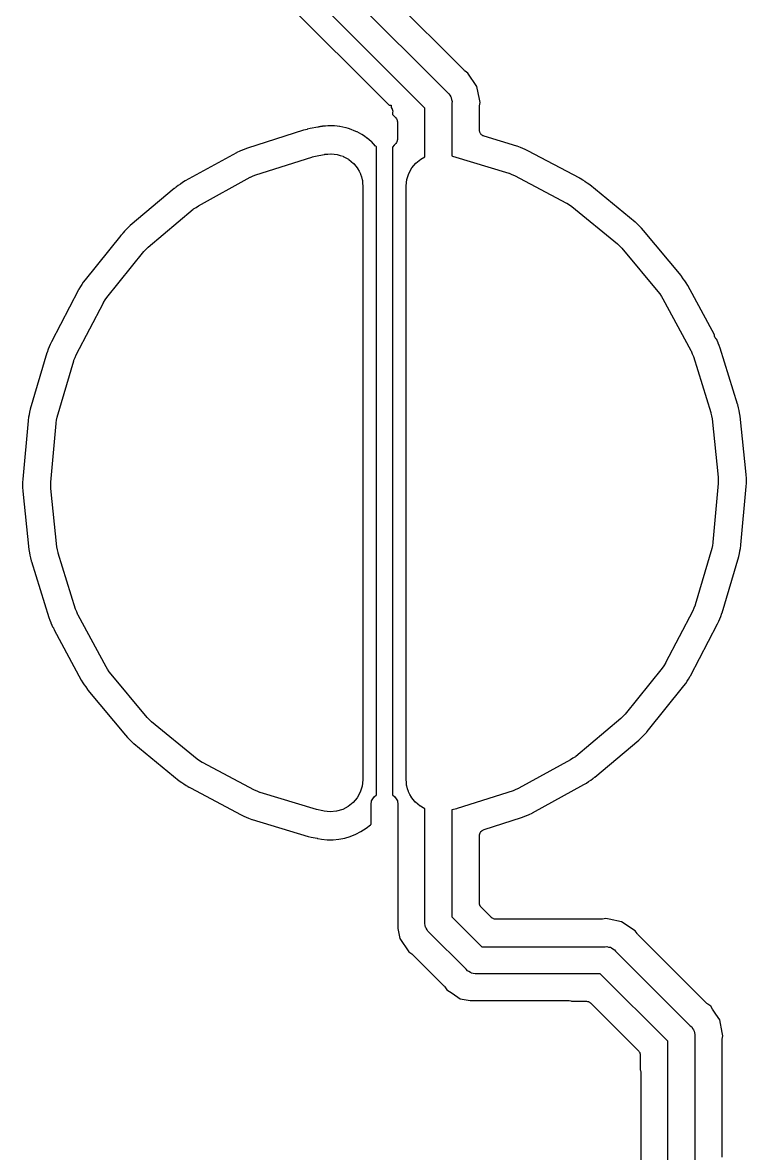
# Model space of a CAD drawing. Extents: x 40 to 174, y -137 to -40.
# Drawn here: x 90.39 to 103.81, y -81.48 to -60.52 of the extents above; entities that cross this region are included whole.
import ezdxf

# ---------------------------------------------------------------- set-up
doc = ezdxf.new("R2010")
doc.units = 0
doc.header["$MEASUREMENT"] = 0
doc.layers.add('BLACK', color=7, linetype='CONTINUOUS')

msp = doc.modelspace()

# ---------------------------------------------------------------- linework, layer by layer
at = {"layer": 'BLACK', "linetype": 'CONTINUOUS'}
for p, q in [((98.5744, -61.4024), (96.0976, -58.9256)), ((95.6845, -59.2309), (98.2691, -61.8155)), ((97.85, -62.1036), (95.3964, -59.65)), ((95.2357, -60.0986), (97.1871, -62.05)), ((98.5846, -61.4095), (98.5744, -61.4024)), ((98.5936, -61.4182), (98.5846, -61.4095)), ((98.6465, -61.4535), (98.5936, -61.4182)), ((98.814, -61.7042), (98.6465, -61.4535)), ((98.2691, -61.8155), (98.2945, -61.8368)), ((98.2945, -61.8368), (98.311, -61.8655)), ((98.8604, -61.9376), (98.814, -61.7042)), ((97.1871, -62.05), (97.225, -62.05)), ((97.225, -62.05), (97.225, -62.0915)), ((98.311, -61.8655), (98.3301, -61.8927)), ((98.3301, -61.8927), (98.333, -61.9035)), ((98.333, -61.9035), (98.3385, -61.9132)), ((98.3385, -61.9132), (98.3443, -61.9458)), ((98.3443, -61.9458), (98.3529, -61.9779)), ((98.3529, -61.9779), (98.35, -62.0109)), ((98.35, -62.0109), (98.35, -62.9901)), ((98.8728, -62), (98.8604, -61.9376)), ((98.8604, -61.9376), (98.8604, -61.9376)), ((98.8604, -62.0624), (98.8728, -62)), ((97.225, -62.0915), (97.2266, -62.0943)), ((97.2266, -62.0943), (97.238, -62.1106)), ((97.238, -62.1106), (97.2398, -62.1171)), ((97.2398, -62.1171), (97.2431, -62.1229)), ((97.2431, -62.1229), (97.2466, -62.1425)), ((97.2466, -62.1425), (97.2517, -62.1617)), ((97.2517, -62.1617), (97.25, -62.1815)), ((97.25, -62.1815), (97.25, -62.222)), ((97.25, -62.222), (97.3048, -62.2768)), ((97.85, -63.0069), (97.85, -62.1036)), ((98.858, -62.0872), (98.8602, -62.0749)), ((98.858, -62.5045), (98.858, -62.0872)), ((98.8602, -62.0749), (98.8604, -62.0624)), ((95.866, -62.4541), (95.7236, -62.4822)), ((95.8689, -62.4546), (95.866, -62.4541)), ((95.8799, -62.4525), (95.8689, -62.4546)), ((95.8911, -62.4523), (95.8799, -62.4525)), ((95.8914, -62.4523), (95.8911, -62.4523)), ((95.9017, -62.4484), (95.8914, -62.4523)), ((95.9122, -62.4464), (95.9017, -62.4484)), ((95.9125, -62.4463), (95.9122, -62.4464)), ((95.9122, -62.4464), (95.9122, -62.4464)), ((95.9126, -62.4463), (95.9125, -62.4463)), ((95.9459, -62.4417), (95.9126, -62.4463)), ((95.9461, -62.4417), (95.9459, -62.4417)), ((95.9462, -62.4417), (95.9461, -62.4417)), ((95.9523, -62.4408), (95.9462, -62.4417)), ((96.0026, -62.4367), (95.9523, -62.4408)), ((96.003, -62.4365), (96.0026, -62.4367)), ((96.0035, -62.4366), (96.003, -62.4365)), ((96.0508, -62.4323), (96.0035, -62.4366)), ((96.0521, -62.4323), (96.0508, -62.4323)), ((96.0536, -62.432), (96.0521, -62.4323)), ((96.0554, -62.4319), (96.0536, -62.432)), ((96.1115, -62.4327), (96.0554, -62.4319)), ((96.112, -62.4326), (96.1115, -62.4327)), ((96.1125, -62.4327), (96.112, -62.4326)), ((96.1689, -62.4331), (96.1125, -62.4327)), ((96.1706, -62.4333), (96.1689, -62.4331)), ((96.1722, -62.4336), (96.1706, -62.4333)), ((96.1734, -62.4336), (96.1722, -62.4336)), ((96.2206, -62.4389), (96.1734, -62.4336)), ((96.2211, -62.4389), (96.2206, -62.4389)), ((96.2216, -62.439), (96.2211, -62.4389)), ((96.2689, -62.444), (96.2216, -62.439)), ((96.2701, -62.4443), (96.2689, -62.444)), ((96.2716, -62.4443), (96.2701, -62.4443)), ((96.2734, -62.4445), (96.2716, -62.4443)), ((96.3287, -62.4563), (96.2734, -62.4445)), ((96.3292, -62.4563), (96.3287, -62.4563)), ((96.3296, -62.4565), (96.3292, -62.4563)), ((96.3845, -62.4678), (96.3296, -62.4565)), ((96.3863, -62.4683), (96.3845, -62.4678)), ((96.3877, -62.4689), (96.3863, -62.4683)), ((96.3889, -62.4691), (96.3877, -62.4689)), ((96.4341, -62.4835), (96.3889, -62.4691)), ((97.3048, -62.2768), (97.308, -62.2814)), ((97.308, -62.2814), (97.3123, -62.2849)), ((97.3123, -62.2849), (97.3206, -62.2993)), ((97.3206, -62.2993), (97.3301, -62.3129)), ((97.3301, -62.3129), (97.3315, -62.3183)), ((97.3315, -62.3183), (97.3343, -62.3231)), ((97.3343, -62.3231), (97.3372, -62.3395)), ((97.3372, -62.3395), (97.3415, -62.3555)), ((97.3415, -62.3555), (97.341, -62.3611)), ((97.341, -62.3611), (97.342, -62.3666)), ((97.342, -62.3666), (97.342, -62.675)), ((95.5982, -62.5142), (94.5614, -62.8432)), ((95.6022, -62.5129), (95.5982, -62.5142)), ((95.6067, -62.5115), (95.6022, -62.5129)), ((95.6654, -62.4967), (95.6067, -62.5115)), ((95.6655, -62.4966), (95.6654, -62.4967)), ((95.6682, -62.496), (95.6655, -62.4966)), ((95.6684, -62.4959), (95.6682, -62.496)), ((95.6687, -62.4959), (95.6684, -62.4959)), ((95.7236, -62.4822), (95.6687, -62.4959)), ((96.4346, -62.4836), (96.4341, -62.4835)), ((96.4351, -62.4838), (96.4346, -62.4836)), ((96.4805, -62.4979), (96.4351, -62.4838)), ((96.4816, -62.4984), (96.4805, -62.4979)), ((96.4832, -62.4987), (96.4816, -62.4984)), ((96.4849, -62.4992), (96.4832, -62.4987)), ((96.5366, -62.5215), (96.4849, -62.4992)), ((96.5371, -62.5216), (96.5366, -62.5215)), ((96.5375, -62.5219), (96.5371, -62.5216)), ((96.5893, -62.5436), (96.5375, -62.5219)), ((96.5909, -62.5445), (96.5893, -62.5436)), ((96.5922, -62.5454), (96.5909, -62.5445)), ((96.5933, -62.5458), (96.5922, -62.5454)), ((96.635, -62.5688), (96.5933, -62.5458)), ((96.6355, -62.569), (96.635, -62.5688)), ((96.6359, -62.5693), (96.6355, -62.569)), ((96.6776, -62.5918), (96.6359, -62.5693)), ((96.6785, -62.5925), (96.6776, -62.5918)), ((96.6799, -62.5931), (96.6785, -62.5925)), ((96.6816, -62.594), (96.6799, -62.5931)), ((96.7279, -62.6258), (96.6816, -62.594)), ((96.7284, -62.626), (96.7279, -62.6258)), ((96.7287, -62.6263), (96.7284, -62.626)), ((96.7755, -62.6579), (96.7287, -62.6263)), ((96.777, -62.6591), (96.7755, -62.6579)), ((96.778, -62.6601), (96.777, -62.6591)), ((96.779, -62.6608), (96.778, -62.6601)), ((96.8153, -62.6913), (96.779, -62.6608)), ((97.342, -62.675), (97.3409, -62.6812)), ((98.8605, -62.5189), (98.858, -62.5045)), ((98.8614, -62.5335), (98.8605, -62.5189)), ((98.8643, -62.5405), (98.8614, -62.5335)), ((98.8657, -62.548), (98.8643, -62.5405)), ((98.873, -62.5606), (98.8657, -62.548)), ((98.8787, -62.5741), (98.873, -62.5606)), ((98.8839, -62.5796), (98.8787, -62.5741)), ((98.8877, -62.5862), (98.8839, -62.5796)), ((98.8989, -62.5956), (98.8877, -62.5862)), ((98.9089, -62.6062), (98.8989, -62.5956)), ((98.9157, -62.6097), (98.9089, -62.6062)), ((98.9215, -62.6145), (98.9157, -62.6097)), ((98.9352, -62.6195), (98.9215, -62.6145)), ((98.9483, -62.6261), (98.9352, -62.6195)), ((99.5535, -62.8088), (98.9483, -62.6261)), ((94.4634, -62.8821), (94.4203, -62.8999)), ((94.4642, -62.8817), (94.4634, -62.8821)), ((94.4651, -62.8814), (94.4642, -62.8817)), ((94.508, -62.8631), (94.4651, -62.8814)), ((94.5614, -62.8432), (94.508, -62.8631)), ((96.8157, -62.6915), (96.8153, -62.6913)), ((96.816, -62.6919), (96.8157, -62.6915)), ((96.8527, -62.7223), (96.816, -62.6919)), ((96.8535, -62.723), (96.8527, -62.7223)), ((96.8546, -62.7238), (96.8535, -62.723)), ((96.8561, -62.7251), (96.8546, -62.7238)), ((96.8953, -62.7652), (96.8561, -62.7251)), ((96.8957, -62.7655), (96.8953, -62.7652)), ((96.896, -62.7659), (96.8957, -62.7655)), ((96.9359, -62.8061), (96.896, -62.7659)), ((96.9372, -62.8076), (96.9359, -62.8061)), ((96.938, -62.8088), (96.9372, -62.8076)), ((96.9388, -62.8096), (96.938, -62.8088)), ((96.95, -62.8236), (96.9388, -62.8096)), ((96.95, -69.0631), (96.95, -62.8236)), ((97.2775, -62.7915), (97.25, -62.8244)), ((97.25, -62.8244), (97.25, -74.8344)), ((97.3039, -62.7658), (97.2775, -62.7915)), ((97.3075, -62.7607), (97.3039, -62.7658)), ((97.3123, -62.7567), (97.3075, -62.7607)), ((97.3203, -62.7428), (97.3123, -62.7567)), ((97.3295, -62.7299), (97.3203, -62.7428)), ((97.3312, -62.7239), (97.3295, -62.7299)), ((97.3343, -62.7185), (97.3312, -62.7239)), ((97.3371, -62.7028), (97.3343, -62.7185)), ((97.3414, -62.6874), (97.3371, -62.7028)), ((97.3409, -62.6812), (97.3414, -62.6874)), ((99.5572, -62.8099), (99.5535, -62.8088)), ((99.5618, -62.8113), (99.5572, -62.8099)), ((99.6192, -62.8325), (99.5618, -62.8113)), ((99.6621, -62.8508), (99.6192, -62.8325)), ((99.663, -62.851), (99.6621, -62.8508)), ((99.6637, -62.8515), (99.663, -62.851)), ((99.7069, -62.8693), (99.6637, -62.8515)), ((99.7585, -62.8936), (99.7069, -62.8693)), ((94.3574, -62.9303), (93.4042, -63.4544)), ((94.3609, -62.9284), (94.3574, -62.9303)), ((94.3651, -62.9261), (94.3609, -62.9284)), ((94.4203, -62.8999), (94.3651, -62.9261)), ((94.7159, -63.3402), (95.7558, -63.0102)), ((95.7558, -63.0102), (95.7638, -63.0077)), ((95.7638, -63.0077), (95.7929, -63.002)), ((95.7929, -63.002), (95.8212, -62.9934)), ((95.8212, -62.9934), (95.9839, -62.9613)), ((95.9839, -62.9613), (95.9874, -62.9607)), ((95.9874, -62.9607), (95.9876, -62.9606)), ((95.9876, -62.9606), (95.9877, -62.9606)), ((95.9877, -62.9606), (95.9922, -62.9598)), ((95.9922, -62.9598), (96.0483, -62.9551)), ((96.0483, -62.9551), (96.1042, -62.95)), ((96.1042, -62.95), (96.1065, -62.9503)), ((96.1065, -62.9503), (96.1088, -62.9501)), ((96.1088, -62.9501), (96.1648, -62.9564)), ((96.1648, -62.9564), (96.2206, -62.9623)), ((96.2206, -62.9623), (96.2229, -62.9629)), ((96.2229, -62.9629), (96.2252, -62.9632)), ((96.2252, -62.9632), (96.2788, -62.9803)), ((96.2788, -62.9803), (96.3325, -62.9969)), ((96.3325, -62.9969), (96.3346, -62.998)), ((96.3346, -62.998), (96.3368, -62.9987)), ((96.3368, -62.9987), (96.386, -63.0258)), ((96.386, -63.0258), (96.4355, -63.0526)), ((96.4355, -63.0526), (96.4373, -63.0541)), ((96.4373, -63.0541), (96.4394, -63.0552)), ((96.4394, -63.0552), (96.4824, -63.0913)), ((96.4824, -63.0913), (96.5257, -63.1272)), ((97.6802, -63.1213), (97.7715, -63.0479)), ((97.7715, -63.0479), (97.85, -63.0069)), ((98.35, -62.9901), (98.3587, -62.9918)), ((98.3587, -62.9918), (99.4032, -63.307)), ((100.719, -63.4042), (99.7585, -62.8936)), ((96.5257, -63.1272), (96.5272, -63.129)), ((96.5272, -63.129), (96.529, -63.1305)), ((96.529, -63.1305), (96.5642, -63.1743)), ((96.5642, -63.1743), (96.5998, -63.218)), ((96.5998, -63.218), (96.6009, -63.22)), ((96.6009, -63.22), (96.6023, -63.2219)), ((96.6023, -63.2219), (96.6283, -63.2716)), ((96.6283, -63.2716), (96.6547, -63.3214)), ((97.5485, -63.3136), (97.6049, -63.211)), ((97.6049, -63.211), (97.6802, -63.1213)), ((99.4032, -63.307), (99.4112, -63.3095)), ((99.4112, -63.3095), (99.4612, -63.331)), ((93.3156, -63.5117), (93.2768, -63.5375)), ((93.3163, -63.5111), (93.3156, -63.5117)), ((93.3171, -63.5107), (93.3163, -63.5111)), ((93.3556, -63.4843), (93.3171, -63.5107)), ((93.4042, -63.4544), (93.3556, -63.4843)), ((93.6523, -63.912), (94.6083, -63.3863)), ((94.6083, -63.3863), (94.6156, -63.3823)), ((94.6156, -63.3823), (94.6659, -63.3616)), ((94.6659, -63.3616), (94.7159, -63.3402)), ((96.6547, -63.3214), (96.6554, -63.3236)), ((96.6554, -63.3236), (96.6565, -63.3257)), ((96.6565, -63.3257), (96.6723, -63.3795)), ((96.6723, -63.3795), (96.6886, -63.4335)), ((96.6886, -63.4335), (96.6888, -63.4358)), ((96.6888, -63.4358), (96.6895, -63.438)), ((96.6895, -63.438), (96.6945, -63.4939)), ((96.6945, -63.4939), (96.7, -63.55)), ((97.5001, -63.5416), (97.5131, -63.4253)), ((97.5131, -63.4253), (97.5485, -63.3136)), ((99.4612, -63.331), (99.5114, -63.3517)), ((99.5114, -63.3517), (100.475, -63.8638)), ((100.722, -63.406), (100.719, -63.4042)), ((100.727, -63.4083), (100.722, -63.406)), ((100.779, -63.4402), (100.727, -63.4083)), ((100.817, -63.4665), (100.779, -63.4402)), ((100.818, -63.4669), (100.817, -63.4665)), ((100.819, -63.4675), (100.818, -63.4669)), ((100.858, -63.4933), (100.819, -63.4675)), ((100.904, -63.5272), (100.858, -63.4933)), ((93.2017, -63.5958), (92.3877, -64.2789)), ((93.2049, -63.5946), (93.2017, -63.5958)), ((93.2129, -63.5879), (93.2049, -63.5946)), ((93.2219, -63.5828), (93.2129, -63.5879)), ((93.2254, -63.58), (93.2219, -63.5828)), ((93.2328, -63.5714), (93.2254, -63.58)), ((93.2416, -63.5641), (93.2328, -63.5714)), ((93.242, -63.5634), (93.2416, -63.5641)), ((93.2768, -63.5375), (93.242, -63.5634)), ((96.7, -63.55), (96.7, -74.55)), ((97.5, -63.55), (97.5001, -63.5416)), ((97.5, -74.55), (97.5, -63.55)), ((101.747, -64.2146), (100.904, -63.5272)), ((93.6074, -63.9427), (93.6523, -63.912)), ((100.475, -63.8638), (100.482, -63.8678)), ((100.482, -63.8678), (100.527, -63.8985)), ((100.527, -63.8985), (100.572, -63.9286)), ((100.572, -63.9286), (101.418, -64.618)), ((92.7199, -64.6795), (93.5556, -63.9782)), ((93.5556, -63.9781), (93.5621, -63.9728)), ((93.5556, -63.9782), (93.5556, -63.9781)), ((93.5556, -63.9781), (93.5556, -63.9781)), ((93.5621, -63.9728), (93.6074, -63.9427)), ((92.3119, -64.3523), (92.2789, -64.3851)), ((92.3125, -64.3515), (92.3119, -64.3523)), ((92.3132, -64.351), (92.3125, -64.3515)), ((92.3459, -64.3176), (92.3132, -64.351)), ((92.3877, -64.2789), (92.3459, -64.3176)), ((101.75, -64.2173), (101.747, -64.2146)), ((101.753, -64.2202), (101.75, -64.2173)), ((101.798, -64.2616), (101.753, -64.2202)), ((101.831, -64.2949), (101.798, -64.2616)), ((101.832, -64.2954), (101.831, -64.2949)), ((101.832, -64.2962), (101.832, -64.2954)), ((101.865, -64.329), (101.832, -64.2962)), ((101.904, -64.3712), (101.865, -64.329)), ((92.2115, -64.463), (91.5508, -65.285)), ((92.2132, -64.4615), (92.2115, -64.463)), ((92.2214, -64.4565), (92.2132, -64.4615)), ((92.2293, -64.4467), (92.2214, -64.4565)), ((92.2386, -64.4381), (92.2293, -64.4467)), ((92.2413, -64.4346), (92.2386, -64.4381)), ((92.2454, -64.4266), (92.2413, -64.4346)), ((92.2475, -64.4241), (92.2454, -64.4266)), ((92.2512, -64.4194), (92.2475, -64.4241)), ((92.2534, -64.4132), (92.2512, -64.4194)), ((92.2789, -64.3851), (92.2534, -64.4132)), ((102.597, -65.2092), (101.904, -64.3712)), ((91.9545, -65.6135), (92.638, -64.7632)), ((92.638, -64.7632), (92.6433, -64.7567)), ((92.638, -64.7632), (92.638, -64.7632)), ((92.638, -64.7632), (92.638, -64.7632)), ((92.6433, -64.7567), (92.6819, -64.7183)), ((92.6819, -64.7183), (92.7199, -64.6795)), ((101.418, -64.618), (101.424, -64.6234)), ((101.424, -64.6234), (101.462, -64.6623)), ((101.462, -64.6623), (101.501, -64.7006)), ((101.501, -64.7006), (102.196, -65.5411)), ((91.4907, -65.3717), (91.4646, -65.4104)), ((91.4911, -65.3709), (91.4907, -65.3717)), ((91.4917, -65.3703), (91.4911, -65.3709)), ((91.5172, -65.3312), (91.4917, -65.3703)), ((91.5508, -65.285), (91.5172, -65.3312)), ((102.6, -65.2122), (102.597, -65.2092)), ((102.603, -65.216), (102.6, -65.2122)), ((102.639, -65.2654), (102.603, -65.216)), ((102.665, -65.3044), (102.639, -65.2654)), ((102.665, -65.305), (102.665, -65.3044)), ((102.666, -65.3058), (102.665, -65.305)), ((102.692, -65.3446), (102.666, -65.3058)), ((102.721, -65.3934), (102.692, -65.3446)), ((103.214, -66.3046), (102.721, -65.3934)), ((91.4291, -65.4704), (90.9252, -66.4346)), ((91.431, -65.4669), (91.4291, -65.4704)), ((91.4291, -65.4704), (91.4291, -65.4704)), ((91.4331, -65.4628), (91.431, -65.4669)), ((91.4646, -65.4104), (91.4331, -65.4628)), ((91.9247, -65.659), (91.9545, -65.6135)), ((102.196, -65.5411), (102.202, -65.5476)), ((102.202, -65.5476), (102.232, -65.5932)), ((102.232, -65.5932), (102.262, -65.6382)), ((91.385, -66.6784), (91.8903, -65.7115)), ((91.8903, -65.7115), (91.8943, -65.7041)), ((91.8943, -65.7041), (91.9247, -65.659)), ((102.262, -65.6382), (102.781, -66.5979)), ((90.9252, -66.4346), (90.9012, -66.4863)), ((103.214, -66.3079), (103.214, -66.3046)), ((103.218, -66.3215), (103.214, -66.3079)), ((103.22, -66.3355), (103.218, -66.3215)), ((103.221, -66.3385), (103.22, -66.3355)), ((103.221, -66.3387), (103.221, -66.3385)), ((103.224, -66.343), (103.221, -66.3387)), ((103.226, -66.3504), (103.224, -66.343)), ((103.228, -66.3543), (103.226, -66.3504)), ((103.236, -66.3655), (103.228, -66.3543)), ((103.242, -66.3776), (103.236, -66.3655)), ((103.248, -66.3833), (103.242, -66.3776)), ((103.253, -66.3902), (103.248, -66.3833)), ((103.26, -66.3948), (103.253, -66.3902)), ((103.269, -66.4134), (103.26, -66.3948)), ((103.286, -66.4565), (103.269, -66.4134)), ((90.8418, -66.6402), (90.5348, -67.6837)), ((90.843, -66.6362), (90.8418, -66.6402)), ((90.8443, -66.6318), (90.843, -66.6362)), ((90.865, -66.5742), (90.8443, -66.6318)), ((90.8831, -66.5313), (90.865, -66.5742)), ((90.8832, -66.5305), (90.8831, -66.5313)), ((90.8837, -66.5297), (90.8832, -66.5305)), ((90.9012, -66.4863), (90.8837, -66.5297)), ((102.781, -66.5979), (102.781, -66.5979)), ((102.781, -66.5979), (102.781, -66.5979)), ((102.781, -66.5979), (102.785, -66.6053)), ((102.785, -66.6053), (102.805, -66.6557)), ((102.805, -66.6557), (102.826, -66.7058)), ((103.287, -66.4573), (103.286, -66.4565)), ((103.287, -66.4582), (103.287, -66.4573)), ((103.305, -66.5012), (103.287, -66.4582)), ((103.324, -66.5548), (103.305, -66.5012)), ((103.646, -67.5937), (103.324, -66.5548)), ((91.0332, -67.8336), (91.3411, -66.787)), ((91.3411, -66.787), (91.3435, -66.7789)), ((91.3435, -66.7789), (91.3646, -66.7288)), ((91.3646, -66.7288), (91.385, -66.6784)), ((102.826, -66.7058), (103.149, -67.748)), ((90.5348, -67.6837), (90.5213, -67.7392)), ((103.647, -67.5978), (103.646, -67.5937)), ((103.649, -67.6024), (103.647, -67.5978)), ((103.663, -67.6617), (103.649, -67.6024)), ((103.672, -67.7074), (103.663, -67.6617)), ((103.672, -67.7083), (103.672, -67.7074)), ((103.672, -67.7092), (103.672, -67.7083)), ((103.682, -67.755), (103.672, -67.7092)), ((90.4929, -67.9018), (90.3944, -68.9849)), ((90.4933, -67.8977), (90.4929, -67.9018)), ((90.4938, -67.8929), (90.4933, -67.8977)), ((90.5029, -67.8324), (90.4938, -67.8929)), ((90.5122, -67.7868), (90.5029, -67.8324)), ((90.5123, -67.7859), (90.5122, -67.7868)), ((90.5126, -67.7851), (90.5123, -67.7859)), ((90.5213, -67.7392), (90.5126, -67.7851)), ((91.012, -67.9403), (91.023, -67.887)), ((91.023, -67.887), (91.0332, -67.8336)), ((103.149, -67.748), (103.151, -67.756)), ((103.151, -67.756), (103.162, -67.8094)), ((103.162, -67.8094), (103.173, -67.8627)), ((103.173, -67.8627), (103.287, -68.9477)), ((103.691, -67.8114), (103.682, -67.755)), ((103.804, -68.8931), (103.691, -67.8114)), ((90.9124, -69.0352), (91.0112, -67.9486)), ((91.0112, -67.9486), (91.012, -67.9403)), ((103.287, -68.9477), (103.288, -68.9561)), ((103.288, -68.9561), (103.287, -69.0105)), ((103.805, -68.8971), (103.804, -68.8931)), ((103.805, -68.9019), (103.805, -68.8971)), ((103.808, -68.963), (103.805, -68.9019)), ((103.808, -69.0096), (103.808, -68.963)), ((90.3944, -68.9849), (90.392, -69.0419)), ((90.392, -69.0419), (90.3924, -69.0886)), ((90.3924, -69.0904), (90.392, -69.137)), ((90.392, -69.137), (90.3948, -69.1981)), ((90.3924, -69.0886), (90.3922, -69.0895)), ((90.3922, -69.0895), (90.3924, -69.0904)), ((90.9128, -69.0895), (90.9124, -69.0352)), ((90.9124, -69.1439), (90.9128, -69.0895)), ((90.9133, -69.1523), (90.9124, -69.1439)), ((91.0274, -70.2373), (90.9133, -69.1523)), ((96.95, -74.8344), (96.95, -69.0631)), ((96.95, -69.0631), (96.95, -69.0631)), ((103.288, -69.0648), (103.189, -70.1514)), ((103.287, -69.0105), (103.288, -69.0648)), ((103.707, -70.1981), (103.806, -69.1151)), ((103.806, -69.1151), (103.808, -69.0581)), ((103.808, -69.0104), (103.808, -69.0096)), ((103.808, -69.0113), (103.808, -69.0104)), ((103.808, -69.0581), (103.808, -69.0113)), ((90.3948, -69.1981), (90.3953, -69.2029)), ((90.3953, -69.2029), (90.3957, -69.2069)), ((90.3957, -69.2069), (90.5095, -70.2886)), ((103.177, -70.213), (103.167, -70.2664)), ((103.188, -70.1597), (103.177, -70.213)), ((103.189, -70.1514), (103.188, -70.1597)), ((103.697, -70.2676), (103.706, -70.2071)), ((103.706, -70.2071), (103.707, -70.2023)), ((103.707, -70.2023), (103.707, -70.1981)), ((90.5095, -70.2886), (90.5182, -70.345)), ((90.5182, -70.345), (90.5276, -70.3909)), ((90.5276, -70.3909), (90.5277, -70.3918)), ((90.5277, -70.3918), (90.528, -70.3926)), ((90.528, -70.3926), (90.5367, -70.4383)), ((91.0383, -70.2906), (91.0274, -70.2373)), ((91.0485, -70.344), (91.0383, -70.2906)), ((91.051, -70.352), (91.0485, -70.344)), ((91.3737, -71.3942), (91.051, -70.352)), ((103.167, -70.2664), (102.859, -71.313)), ((103.358, -71.4598), (103.665, -70.4163)), ((103.665, -70.4163), (103.679, -70.3608)), ((103.679, -70.3608), (103.687, -70.3149)), ((103.687, -70.3149), (103.688, -70.3141)), ((103.688, -70.3132), (103.697, -70.2676)), ((103.688, -70.3141), (103.688, -70.3132)), ((90.5367, -70.4383), (90.5513, -70.4976)), ((90.5513, -70.4976), (90.5526, -70.502)), ((90.5526, -70.502), (90.5539, -70.5063)), ((90.5539, -70.5063), (90.8756, -71.5452)), ((91.3947, -71.4443), (91.3737, -71.3942)), ((91.4151, -71.4947), (91.3947, -71.4443)), ((102.815, -71.4216), (102.31, -72.3885)), ((102.835, -71.3712), (102.815, -71.4216)), ((102.856, -71.3211), (102.835, -71.3712)), ((102.859, -71.313), (102.856, -71.3211)), ((103.335, -71.5258), (103.356, -71.4682)), ((103.356, -71.4682), (103.357, -71.4636)), ((103.357, -71.4636), (103.358, -71.4598)), ((90.8756, -71.5452), (90.8951, -71.5988)), ((90.8951, -71.5988), (90.9132, -71.6419)), ((90.9132, -71.6419), (90.9134, -71.6427)), ((90.9134, -71.6427), (90.9139, -71.6435)), ((90.9139, -71.6435), (90.9313, -71.6866)), ((90.9313, -71.6866), (90.9474, -71.721)), ((91.419, -71.5021), (91.4151, -71.4947)), ((91.938, -72.4618), (91.419, -71.5021)), ((91.419, -71.5021), (91.419, -71.5021)), ((91.419, -71.5021), (91.419, -71.5021)), ((102.771, -72.6293), (103.275, -71.6654)), ((103.275, -71.6654), (103.299, -71.6137)), ((103.299, -71.6137), (103.316, -71.5703)), ((103.316, -71.5703), (103.317, -71.5696)), ((103.317, -71.5687), (103.335, -71.5258)), ((103.317, -71.5696), (103.317, -71.5687)), ((90.9474, -71.721), (90.9523, -71.7254)), ((90.9523, -71.7254), (90.9568, -71.734)), ((90.9568, -71.734), (90.9629, -71.7414)), ((90.9629, -71.7414), (90.9651, -71.7453)), ((90.9651, -71.7453), (90.9691, -71.7567)), ((90.9691, -71.7567), (90.9749, -71.7674)), ((90.9749, -71.7674), (90.9764, -71.7774)), ((90.9764, -71.7774), (90.9766, -71.7781)), ((90.9766, -71.7781), (91.4788, -72.7066)), ((91.9684, -72.5068), (91.938, -72.4618)), ((91.9982, -72.5524), (91.9684, -72.5068)), ((102.246, -72.4865), (101.562, -73.3368)), ((102.275, -72.441), (102.246, -72.4865)), ((102.306, -72.3959), (102.275, -72.441)), ((102.31, -72.3885), (102.306, -72.3959)), ((91.4788, -72.7066), (91.5083, -72.7554)), ((92.0035, -72.5589), (91.9982, -72.5524)), ((92.699, -73.3994), (92.0035, -72.5589)), ((102.683, -72.7688), (102.708, -72.7297)), ((102.708, -72.7297), (102.709, -72.7291)), ((102.709, -72.7283), (102.735, -72.6897)), ((102.709, -72.7291), (102.709, -72.7283)), ((102.735, -72.6897), (102.767, -72.6373)), ((102.767, -72.6373), (102.769, -72.6331)), ((102.769, -72.6331), (102.771, -72.6293)), ((91.5083, -72.7554), (91.5344, -72.7941)), ((91.5344, -72.7941), (91.5348, -72.795)), ((91.5348, -72.795), (91.5354, -72.7956)), ((91.5354, -72.7956), (91.5609, -72.8346)), ((91.5609, -72.8346), (91.5971, -72.884)), ((91.5971, -72.884), (91.6, -72.8875)), ((91.6, -72.8875), (91.6028, -72.891)), ((91.6028, -72.891), (92.2961, -73.7288)), ((101.968, -73.6627), (102.649, -72.815)), ((102.649, -72.815), (102.683, -72.7688)), ((101.557, -73.3433), (101.518, -73.3816)), ((101.562, -73.3368), (101.557, -73.3433)), ((92.7376, -73.4377), (92.699, -73.3994)), ((92.7757, -73.4766), (92.7376, -73.4377)), ((92.7821, -73.482), (92.7757, -73.4766)), ((93.6277, -74.1714), (92.7821, -73.482)), ((101.48, -73.4205), (100.644, -74.1218)), ((101.518, -73.3816), (101.48, -73.4205)), ((92.2961, -73.7288), (92.3345, -73.771)), ((92.3345, -73.771), (92.3677, -73.8038)), ((101.812, -73.8211), (101.854, -73.7824)), ((101.854, -73.7824), (101.887, -73.749)), ((101.887, -73.749), (101.888, -73.7485)), ((101.888, -73.7477), (101.921, -73.7149)), ((101.888, -73.7485), (101.888, -73.7477)), ((101.921, -73.7149), (101.962, -73.6696)), ((101.962, -73.6696), (101.965, -73.666)), ((101.965, -73.666), (101.968, -73.6627)), ((92.3677, -73.8038), (92.3682, -73.8046)), ((92.3682, -73.8046), (92.3689, -73.8051)), ((92.3689, -73.8051), (92.4015, -73.8384)), ((92.4015, -73.8384), (92.4466, -73.8798)), ((92.4466, -73.8798), (92.4502, -73.8828)), ((92.4502, -73.8828), (92.4535, -73.8855)), ((92.4535, -73.8855), (93.2964, -74.5728)), ((100.998, -74.5042), (101.812, -73.8211)), ((93.6729, -74.2015), (93.6277, -74.1714)), ((93.7178, -74.2322), (93.6729, -74.2015)), ((100.548, -74.188), (99.5917, -74.7137)), ((100.593, -74.1573), (100.548, -74.188)), ((100.638, -74.1272), (100.593, -74.1573)), ((100.644, -74.1219), (100.638, -74.1272)), ((100.644, -74.1218), (100.644, -74.1219)), ((100.644, -74.1219), (100.644, -74.1219)), ((93.7252, -74.2362), (93.7178, -74.2322)), ((94.6886, -74.7483), (93.7252, -74.2362)), ((93.7252, -74.2362), (93.7252, -74.2362)), ((93.7252, -74.2362), (93.7252, -74.2362)), ((93.2964, -74.5728), (93.3423, -74.6067)), ((93.3423, -74.6067), (93.3812, -74.6325)), ((96.6999, -74.5584), (96.6869, -74.6747)), ((96.7, -74.55), (96.6999, -74.5584)), ((97.5055, -74.606), (97.5, -74.55)), ((97.5105, -74.662), (97.5055, -74.606)), ((100.796, -74.6456), (100.844, -74.6157)), ((100.844, -74.6157), (100.883, -74.5893)), ((100.883, -74.5893), (100.884, -74.5889)), ((100.884, -74.5883), (100.923, -74.5625)), ((100.884, -74.5889), (100.884, -74.5883)), ((100.923, -74.5625), (100.958, -74.5366)), ((100.958, -74.5359), (100.967, -74.5286)), ((100.958, -74.5366), (100.958, -74.5359)), ((100.967, -74.5286), (100.975, -74.52)), ((100.975, -74.52), (100.978, -74.5172)), ((100.978, -74.5172), (100.987, -74.5121)), ((100.987, -74.5121), (100.995, -74.5054)), ((100.995, -74.5054), (100.998, -74.5042)), ((93.3812, -74.6325), (93.3818, -74.6331)), ((93.3818, -74.6331), (93.3827, -74.6335)), ((93.3827, -74.6335), (93.4211, -74.6598)), ((93.4211, -74.6598), (93.4484, -74.6765)), ((93.4484, -74.6765), (93.4502, -74.678)), ((93.4502, -74.678), (93.4524, -74.6789)), ((93.4524, -74.6789), (93.4592, -74.6831)), ((93.4592, -74.6831), (93.4619, -74.6845)), ((93.4619, -74.6845), (93.4619, -74.6845)), ((93.4619, -74.6845), (93.4667, -74.6871)), ((93.4667, -74.6871), (93.4749, -74.6895)), ((93.4749, -74.6895), (93.4789, -74.6914)), ((93.4789, -74.6914), (93.4894, -74.6991)), ((93.4894, -74.6991), (93.5009, -74.7052)), ((93.5009, -74.7052), (93.5028, -74.7074)), ((93.5028, -74.7074), (94.4415, -75.2064)), ((94.7388, -74.769), (94.6886, -74.7483)), ((94.7888, -74.7905), (94.7388, -74.769)), ((94.7968, -74.793), (94.7888, -74.7905)), ((95.8413, -75.1082), (94.7968, -74.793)), ((96.6515, -74.7864), (96.5951, -74.889)), ((96.6869, -74.6747), (96.6515, -74.7864)), ((96.9055, -74.8718), (96.95, -74.8344)), ((97.25, -74.8344), (97.2945, -74.8718)), ((97.5112, -74.6642), (97.5105, -74.662)), ((97.5114, -74.6665), (97.5112, -74.6642)), ((97.5277, -74.7204), (97.5114, -74.6665)), ((97.5435, -74.7743), (97.5277, -74.7204)), ((97.5446, -74.7764), (97.5435, -74.7743)), ((97.5453, -74.7786), (97.5446, -74.7764)), ((97.5717, -74.8283), (97.5453, -74.7786)), ((97.5977, -74.8781), (97.5717, -74.8283)), ((99.4841, -74.7598), (98.4442, -75.0898)), ((99.5341, -74.7384), (99.4841, -74.7598)), ((99.5844, -74.7177), (99.5341, -74.7384)), ((99.5917, -74.7137), (99.5844, -74.7177)), ((99.8427, -75.1696), (100.796, -74.6456)), ((96.5198, -74.9787), (96.4285, -75.0521)), ((96.5951, -74.889), (96.5198, -74.9787)), ((96.85, -75.0131), (96.8615, -74.9481)), ((96.85, -75.3794), (96.85, -75.0131)), ((96.8615, -74.9481), (96.9055, -74.8718)), ((97.2945, -74.8718), (97.3385, -74.9481)), ((97.3385, -74.9481), (97.35, -75.0131)), ((97.35, -75.0131), (97.35, -77.3149)), ((97.5991, -74.88), (97.5977, -74.8781)), ((97.6002, -74.882), (97.5991, -74.88)), ((97.6358, -74.9256), (97.6002, -74.882)), ((97.671, -74.9695), (97.6358, -74.9256)), ((97.6728, -74.971), (97.671, -74.9695)), ((97.6743, -74.9728), (97.6728, -74.971)), ((97.7176, -75.0086), (97.6743, -74.9728)), ((97.7606, -75.0448), (97.7176, -75.0086)), ((97.7627, -75.0459), (97.7606, -75.0448)), ((97.7645, -75.0474), (97.7627, -75.0459)), ((97.814, -75.0742), (97.7645, -75.0474)), ((94.4415, -75.2064), (94.4931, -75.2307)), ((94.4931, -75.2307), (94.5363, -75.2485)), ((94.5363, -75.2485), (94.537, -75.249)), ((94.537, -75.249), (94.5379, -75.2492)), ((94.5379, -75.2492), (94.5808, -75.2675)), ((95.9562, -75.1309), (95.8413, -75.1082)), ((95.9574, -75.1309), (95.9562, -75.1309)), ((95.9794, -75.1377), (95.9574, -75.1309)), ((96.0958, -75.15), (95.9794, -75.1377)), ((96.2124, -75.1394), (96.0958, -75.15)), ((96.3248, -75.1063), (96.2124, -75.1394)), ((96.4285, -75.0521), (96.3248, -75.1063)), ((97.85, -75.094), (97.814, -75.0742)), ((97.85, -77.1891), (97.85, -75.094)), ((98.3788, -75.1066), (98.35, -75.1123)), ((98.35, -75.1123), (98.35, -77.0964)), ((98.4071, -75.098), (98.3788, -75.1066)), ((98.4362, -75.0923), (98.4071, -75.098)), ((98.4442, -75.0898), (98.4362, -75.0923)), ((98.9466, -75.4764), (99.6386, -75.2568)), ((99.6386, -75.2568), (99.692, -75.2369)), ((99.692, -75.2369), (99.7349, -75.2186)), ((99.7349, -75.2186), (99.7358, -75.2184)), ((99.7358, -75.2184), (99.7366, -75.2179)), ((99.7366, -75.2179), (99.7797, -75.2001)), ((99.7797, -75.2001), (99.8348, -75.1739)), ((99.8348, -75.1739), (99.839, -75.1716)), ((99.839, -75.1716), (99.8427, -75.1696)), ((94.5808, -75.2675), (94.6382, -75.2887)), ((94.6382, -75.2887), (94.6428, -75.2901)), ((94.6428, -75.2901), (94.6464, -75.2912)), ((94.6464, -75.2912), (95.688, -75.6056)), ((96.6641, -75.5162), (96.7595, -75.4538)), ((96.7595, -75.4538), (96.8411, -75.3882)), ((96.8411, -75.3882), (96.85, -75.3794)), ((95.688, -75.6056), (95.7433, -75.6193)), ((95.7433, -75.6193), (95.849, -75.6403)), ((95.849, -75.6403), (95.853, -75.6407)), ((95.853, -75.6407), (95.8595, -75.6425)), ((95.8595, -75.6425), (95.8662, -75.6427)), ((95.8662, -75.6427), (95.9311, -75.656)), ((95.9311, -75.656), (96.0352, -75.6669)), ((96.0352, -75.6669), (96.1492, -75.6677)), ((96.1492, -75.6677), (96.2534, -75.6582)), ((96.2534, -75.6582), (96.3653, -75.6369)), ((96.3653, -75.6369), (96.4658, -75.6073)), ((96.4658, -75.6073), (96.5714, -75.5646)), ((96.5714, -75.5646), (96.6641, -75.5162)), ((98.858, -75.5975), (98.8604, -75.5839)), ((98.858, -76.8334), (98.858, -75.5975)), ((98.8604, -75.5839), (98.861, -75.5702)), ((98.861, -75.5702), (98.8642, -75.5624)), ((98.8642, -75.5624), (98.8657, -75.554)), ((98.8657, -75.554), (98.8725, -75.5421)), ((98.8725, -75.5421), (98.8778, -75.5294)), ((98.8778, -75.5294), (98.8835, -75.5232)), ((98.8835, -75.5232), (98.8877, -75.5158)), ((98.8877, -75.5158), (98.8982, -75.507)), ((98.8982, -75.507), (98.9075, -75.4968)), ((98.9075, -75.4968), (98.915, -75.4929)), ((98.915, -75.4929), (98.9215, -75.4875)), ((98.9215, -75.4875), (98.9344, -75.4828)), ((98.9344, -75.4828), (98.9466, -75.4764)), ((98.859, -76.8389), (98.858, -76.8334)), ((98.8585, -76.8445), (98.859, -76.8389)), ((98.8628, -76.8605), (98.8585, -76.8445)), ((98.8657, -76.8769), (98.8628, -76.8605)), ((98.8685, -76.8817), (98.8657, -76.8769)), ((98.8699, -76.8871), (98.8685, -76.8817)), ((98.8794, -76.9007), (98.8699, -76.8871)), ((98.8877, -76.9151), (98.8794, -76.9007)), ((98.892, -76.9186), (98.8877, -76.9151)), ((98.8952, -76.9232), (98.892, -76.9186)), ((99.0768, -77.1048), (98.8952, -76.9232)), ((98.35, -77.0964), (98.9036, -77.65)), ((99.0814, -77.108), (99.0768, -77.1048)), ((99.0849, -77.1123), (99.0814, -77.108)), ((99.0993, -77.1206), (99.0849, -77.1123)), ((99.1129, -77.1301), (99.0993, -77.1206)), ((99.1183, -77.1315), (99.1129, -77.1301)), ((99.1231, -77.1343), (99.1183, -77.1315)), ((99.1395, -77.1372), (99.1231, -77.1343)), ((99.1555, -77.1415), (99.1395, -77.1372)), ((99.1611, -77.141), (99.1555, -77.1415)), ((99.1666, -77.142), (99.1611, -77.141)), ((101.113, -77.142), (99.1666, -77.142)), ((101.125, -77.1398), (101.113, -77.142)), ((101.138, -77.1396), (101.125, -77.1398)), ((101.2, -77.1272), (101.138, -77.1396)), ((101.262, -77.1396), (101.2, -77.1272)), ((101.496, -77.186), (101.262, -77.1396)), ((101.262, -77.1396), (101.262, -77.1396)), ((97.35, -77.3149), (97.386, -77.4958)), ((97.8471, -77.2221), (97.85, -77.1891)), ((97.8557, -77.2542), (97.8471, -77.2221)), ((97.8615, -77.2868), (97.8557, -77.2542)), ((97.867, -77.2965), (97.8615, -77.2868)), ((97.8699, -77.3073), (97.867, -77.2965)), ((97.889, -77.3345), (97.8699, -77.3073)), ((97.9055, -77.3632), (97.889, -77.3345)), ((101.746, -77.3535), (101.496, -77.186)), ((101.782, -77.4064), (101.746, -77.3535)), ((97.386, -77.4958), (97.5535, -77.7465)), ((97.9309, -77.3845), (97.9055, -77.3632)), ((98.6155, -78.0691), (97.9309, -77.3845)), ((101.79, -77.4154), (101.782, -77.4064)), ((101.798, -77.4256), (101.79, -77.4154)), ((103.074, -78.7024), (101.798, -77.4256)), ((97.5535, -77.7465), (97.6064, -77.7818)), ((98.9036, -77.65), (101.189, -77.65)), ((101.189, -77.65), (101.222, -77.6471)), ((101.222, -77.6471), (101.254, -77.6557)), ((101.254, -77.6557), (101.287, -77.6615)), ((101.287, -77.6615), (101.296, -77.667)), ((101.296, -77.667), (101.307, -77.6699)), ((101.307, -77.6699), (101.334, -77.6889)), ((101.334, -77.6889), (101.363, -77.7055)), ((101.363, -77.7055), (101.384, -77.7309)), ((101.384, -77.7309), (102.769, -79.1155)), ((97.6064, -77.7818), (97.6154, -77.7905)), ((97.6154, -77.7905), (97.6256, -77.7976)), ((97.6256, -77.7976), (98.2024, -78.3744)), ((98.6368, -78.0945), (98.6155, -78.0691)), ((98.6655, -78.111), (98.6368, -78.0945)), ((98.6927, -78.1301), (98.6655, -78.111)), ((98.7035, -78.133), (98.6927, -78.1301)), ((98.7132, -78.1385), (98.7035, -78.133)), ((98.7458, -78.1443), (98.7132, -78.1385)), ((98.7779, -78.1529), (98.7458, -78.1443)), ((98.8109, -78.15), (98.7779, -78.1529)), ((101.096, -78.15), (98.8109, -78.15)), ((102.35, -79.4036), (101.096, -78.15)), ((98.2024, -78.3744), (98.2095, -78.3846)), ((98.2095, -78.3846), (98.2182, -78.3936)), ((98.2182, -78.3936), (98.2535, -78.4465)), ((98.2535, -78.4465), (98.3064, -78.4818)), ((98.3064, -78.4818), (98.355, -78.5143)), ((98.355, -78.5143), (98.355, -78.5143)), ((98.355, -78.5143), (98.5042, -78.614)), ((98.5042, -78.614), (98.6851, -78.65)), ((98.6851, -78.65), (100.489, -78.65)), ((100.489, -78.65), (100.522, -78.6471)), ((100.522, -78.6471), (100.554, -78.6557)), ((100.554, -78.6557), (100.567, -78.658)), ((100.567, -78.658), (100.833, -78.658)), ((100.833, -78.658), (100.839, -78.659)), ((100.839, -78.659), (100.844, -78.6585)), ((100.844, -78.6585), (100.861, -78.6628)), ((100.861, -78.6628), (100.877, -78.6657)), ((100.877, -78.6657), (100.882, -78.6685)), ((100.882, -78.6685), (100.887, -78.6699)), ((100.887, -78.6699), (100.901, -78.6794)), ((100.901, -78.6794), (100.915, -78.6877)), ((100.915, -78.6877), (100.919, -78.692)), ((100.919, -78.692), (100.923, -78.6952)), ((100.923, -78.6952), (101.805, -79.5768)), ((103.085, -78.7095), (103.074, -78.7024)), ((103.094, -78.7182), (103.085, -78.7095)), ((103.146, -78.7535), (103.094, -78.7182)), ((103.182, -78.8064), (103.146, -78.7535)), ((103.243, -78.8976), (103.182, -78.8064)), ((103.182, -78.8064), (103.182, -78.8064)), ((103.314, -79.0042), (103.243, -78.8976)), ((103.243, -78.8976), (103.243, -78.8976)), ((103.36, -79.2376), (103.314, -79.0042)), ((102.769, -79.1155), (102.794, -79.1368)), ((102.794, -79.1368), (102.811, -79.1655)), ((102.811, -79.1655), (102.83, -79.1927)), ((102.83, -79.1927), (102.833, -79.2035)), ((102.833, -79.2035), (102.839, -79.2132)), ((102.839, -79.2132), (102.844, -79.2458)), ((103.373, -79.3), (103.36, -79.2376)), ((103.36, -79.2376), (103.36, -79.2376)), ((102.35, -82.0569), (102.35, -79.4036)), ((102.844, -79.2458), (102.853, -79.2779)), ((102.853, -79.2779), (102.85, -79.3109)), ((102.85, -79.3109), (102.85, -82.0401)), ((103.358, -79.3872), (103.36, -79.3749)), ((103.358, -81.5545), (103.358, -79.3872)), ((103.36, -79.3624), (103.373, -79.3)), ((103.36, -79.3749), (103.36, -79.3624)), ((101.805, -79.5768), (101.808, -79.5814)), ((101.808, -79.5814), (101.812, -79.5849)), ((101.812, -79.5849), (101.821, -79.5993)), ((101.821, -79.5993), (101.83, -79.6129)), ((101.83, -79.6129), (101.832, -79.6183)), ((101.832, -79.6183), (101.834, -79.6231)), ((101.834, -79.6231), (101.837, -79.6395)), ((101.837, -79.6395), (101.842, -79.6555)), ((101.842, -79.6555), (101.841, -79.6611)), ((101.841, -79.6611), (101.842, -79.6666)), ((101.842, -79.6666), (101.842, -79.9328)), ((101.842, -79.9328), (101.844, -79.9458)), ((101.844, -79.9458), (101.853, -79.9779)), ((101.853, -79.9779), (101.85, -80.0109)), ((101.85, -80.0109), (101.85, -82.1369))]:
    msp.add_line(p, q, dxfattribs=at)

doc.saveas('drawing.dxf')
